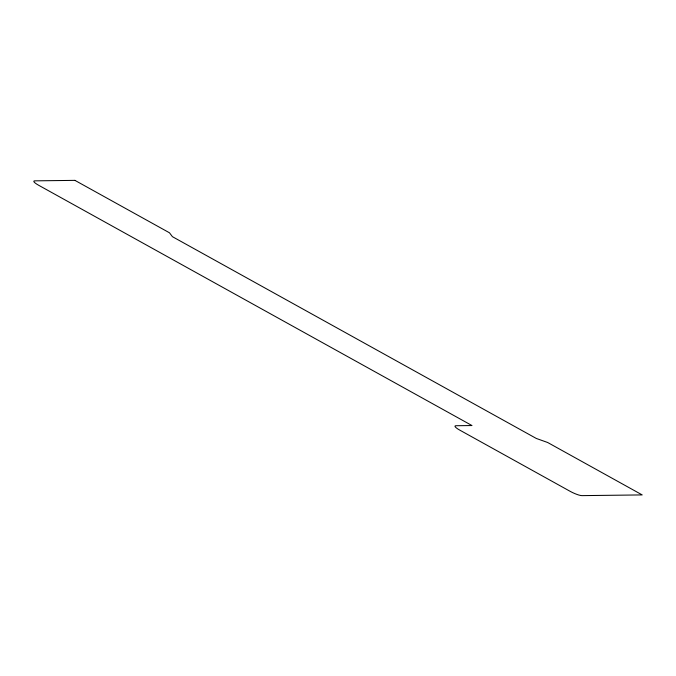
<?xml version="1.0" encoding="UTF-8"?>
<svg xmlns="http://www.w3.org/2000/svg" width="676" height="676" viewBox="0 0 676 676"><rect width="100%" height="100%" fill="white"/><g stroke="black" fill="none" stroke-linecap="round" stroke-linejoin="round"><path stroke-width="1.01" d="M74.935 180.374L34.746 180.847A9.608 1.834 24.6 0 0 38.574 185.224L471.966 425.542L455.911 425.728A9.608 1.834 24.6 0 0 459.748 430.113L570.172 491.342A9.608 1.834 24.6 0 0 581.968 495.626L642.2 494.917L547.653 442.493L536.305 438.454L172.422 236.676L169.482 232.797L74.935 180.374"/></g></svg>
